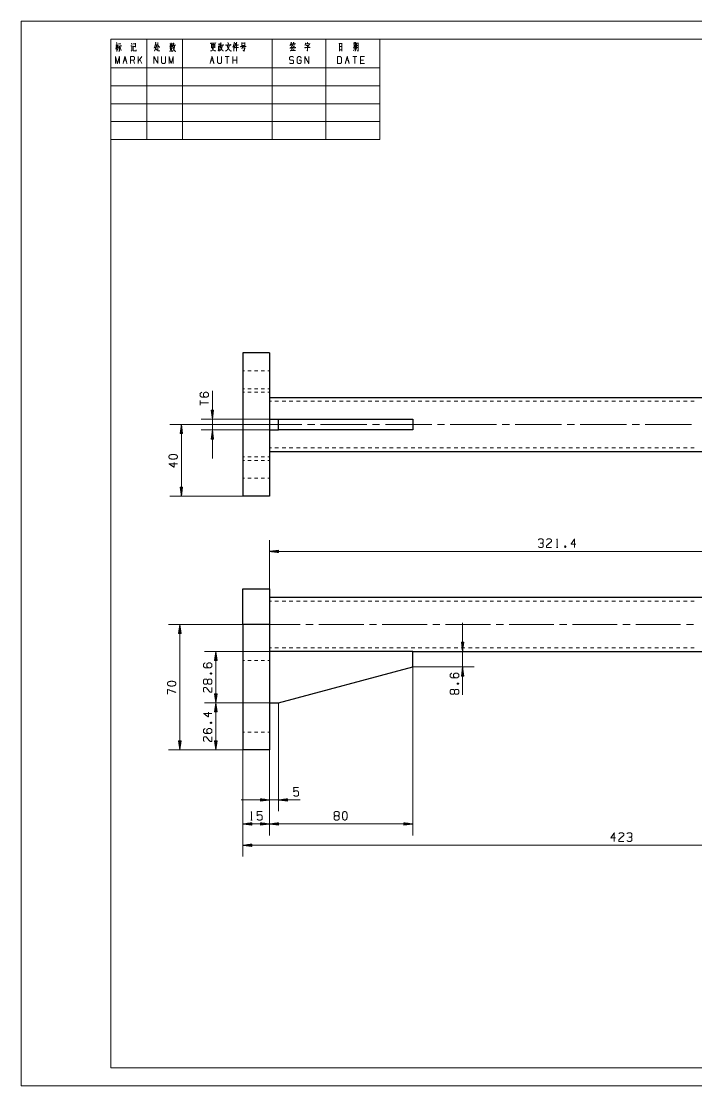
# Model space of a CAD drawing. Header units: millimetres. Extents: x 0 to 420, y 0 to 297.
# Drawn here: x 0 to 188.1, y 0 to 297 of the extents above; entities that cross this region are included whole.
import ezdxf

# ---------------------------------------------------------------- set-up
doc = ezdxf.new("R2010")
doc.units = ezdxf.units.MM
doc.layers.add('101', color=7, linetype='Continuous', true_color=0xffffff)

msp = doc.modelspace()

# ---------------------------------------------------------------- linework, layer by layer
at = {"layer": '101', "color": 133, "linetype": 'Continuous', "lineweight": 18}
for p, q in [((420, 297), (0, 297)), ((0, 297), (0, 0)), ((25, 292), (100, 292)), ((25, 292), (100, 292)), ((25, 292), (25, 264)), ((415, 292), (25, 292)), ((25, 292), (100, 292)), ((25, 292), (25, 5)), ((35, 292), (35, 264)), ((45, 292), (45, 264)), ((70, 292), (70, 264)), ((85, 292), (85, 264)), ((100, 292), (100, 264)), ((25, 284), (100, 284)), ((25, 279), (100, 279)), ((25, 274), (100, 274)), ((25, 269), (100, 269)), ((25, 264), (100, 264)), ((25, 5), (415, 5)), ((0, 0), (420, 0))]:
    msp.add_line(p, q, dxfattribs=at)
at = {"layer": '101', "color": 72, "linetype": 'Continuous', "lineweight": 18}
for p, q in [((93.22, 291.13), (93.33, 290.98)), ((26.57, 290.3), (26.35, 289.18)), ((26.36, 290.36), (26.98, 290.36)), ((26.69, 290.14), (26.91, 289.66)), ((27.11, 289.78), (26.88, 288.91)), ((27.56, 289.76), (27.87, 288.87)), ((30.65, 288.62), (30.93, 289.08)), ((30.74, 290.88), (30.87, 290.49)), ((31.13, 290.07), (31.22, 289.97)), ((37.42, 290.41), (37.77, 290.41)), ((41.4, 289.47), (42.16, 289.47)), ((41.69, 290.2), (41.43, 289.78)), ((41.53, 290.78), (41.66, 290.49)), ((41.88, 290.18), (42.11, 289.91)), ((42.14, 290.82), (41.95, 290.49)), ((53.1, 289.76), (53.98, 289.76)), ((53.11, 290.49), (53.99, 290.49)), ((53.11, 290.14), (53.98, 290.14)), ((54.01, 290.63), (54.01, 289.56)), ((55, 290.16), (55, 288.89)), ((55.02, 290.01), (55.35, 290.01)), ((55.4, 290.82), (55.37, 289.89)), ((59.27, 290.28), (59.27, 288.65)), ((61.56, 290.86), (62.32, 290.86)), ((61.56, 290.28), (62.32, 290.28)), ((61.73, 289.91), (61.56, 289.33)), ((61.6, 289.56), (62.33, 289.56)), ((62.33, 291.05), (62.33, 290.09)), ((75.31, 289.52), (75.48, 289.02)), ((75.35, 289.72), (76.07, 289.72)), ((75.6, 289.62), (75.76, 289.2)), ((76.13, 289.56), (75.92, 288.89)), ((76.04, 290.67), (76.21, 290.34)), ((92.92, 289.33), (92.65, 288.71)), ((92.86, 289.95), (93.25, 289.95)), ((93.18, 289.37), (93.28, 289.04)), ((93.75, 288.94), (94, 288.69)), ((28.66, 286.17), (29.22, 286.17)), ((31.62, 285.18), (31.34, 286.17)), ((33.59, 287.14), (32.63, 285.78)), ((32.63, 285.18), (32.63, 287.14)), ((33.59, 285.18), (33.04, 286.36)), ((52.94, 286.17), (53.49, 286.17)), ((58.02, 287.14), (56.9, 287.14)), ((57.46, 287.14), (57.46, 285.18)), ((59.02, 285.18), (59.02, 287.14)), ((60.14, 286.17), (59.02, 286.17)), ((60.14, 285.18), (60.14, 287.14)), ((90.65, 286.17), (91.2, 286.17)), ((93.6, 287.14), (92.49, 287.14)), ((93.05, 287.14), (93.05, 285.18)), ((95.45, 286.17), (94.61, 286.17)), ((49.86, 191.19), (49.86, 189.85)), ((49.86, 190.52), (52.23, 190.52)), ((149.27, 150.18), (149.7, 150.18)), ((151.67, 150.63), (151.83, 150.21)), ((52.73, 114.93), (53.16, 115.09)), ((121.59, 112.1), (122.02, 112.26)), ((52.73, 101.18), (53.16, 101.34)), ((64.02, 74.13), (64.45, 74.13))]:
    msp.add_line(p, q, dxfattribs=at)
at = {"layer": '101', "color": 151, "linetype": 'Continuous', "lineweight": 25}
for p, q in [((61.76, 204.48), (61.76, 164.48)), ((69.26, 204.48), (61.76, 204.48)), ((69.26, 204.48), (69.26, 164.48)), ((219.26, 191.98), (69.26, 191.98)), ((69.26, 176.98), (219.26, 176.98)), ((69.26, 164.48), (61.76, 164.48)), ((61.76, 128.68), (61.76, 138.68)), ((61.76, 138.68), (69.26, 138.68)), ((69.26, 138.68), (69.26, 128.68)), ((219.26, 136.18), (69.26, 136.18)), ((69.26, 128.68), (61.76, 128.68)), ((61.76, 128.68), (61.76, 93.68)), ((69.26, 128.68), (69.26, 93.68)), ((109.26, 121.18), (219.26, 121.18)), ((69.26, 93.68), (61.76, 93.68))]:
    msp.add_line(p, q, dxfattribs=at)
at = {"layer": '101', "color": 53, "linetype": 'Continuous', "lineweight": 18}
for p, q in [((62.23, 199.48), (61.76, 199.48)), ((64.1, 199.48), (63.16, 199.48)), ((65.98, 199.48), (65.04, 199.48)), ((67.85, 199.48), (66.91, 199.48)), ((69.26, 199.48), (68.79, 199.48)), ((61.76, 194.48), (62.23, 194.48)), ((61.76, 193.48), (62.23, 193.48)), ((63.16, 194.48), (64.1, 194.48)), ((63.16, 193.48), (64.1, 193.48)), ((65.04, 194.48), (65.98, 194.48)), ((65.04, 193.48), (65.98, 193.48)), ((66.91, 194.48), (67.85, 194.48)), ((66.91, 193.48), (67.85, 193.48)), ((68.79, 194.48), (69.26, 194.48)), ((68.79, 193.48), (69.26, 193.48)), ((69.76, 190.98), (69.26, 190.98)), ((71.76, 190.98), (70.76, 190.98)), ((73.76, 190.98), (72.76, 190.98)), ((75.76, 190.98), (74.76, 190.98)), ((77.76, 190.98), (76.76, 190.98)), ((79.76, 190.98), (78.76, 190.98)), ((81.76, 190.98), (80.76, 190.98)), ((83.76, 190.98), (82.76, 190.98)), ((85.76, 190.98), (84.76, 190.98)), ((87.76, 190.98), (86.76, 190.98)), ((89.76, 190.98), (88.76, 190.98)), ((91.76, 190.98), (90.76, 190.98)), ((93.76, 190.98), (92.76, 190.98)), ((95.76, 190.98), (94.76, 190.98)), ((97.76, 190.98), (96.76, 190.98)), ((99.76, 190.98), (98.76, 190.98)), ((101.76, 190.98), (100.76, 190.98)), ((103.76, 190.98), (102.76, 190.98)), ((105.76, 190.98), (104.76, 190.98)), ((107.76, 190.98), (106.76, 190.98)), ((109.76, 190.98), (108.76, 190.98)), ((111.76, 190.98), (110.76, 190.98)), ((113.76, 190.98), (112.76, 190.98)), ((115.76, 190.98), (114.76, 190.98)), ((117.76, 190.98), (116.76, 190.98)), ((119.76, 190.98), (118.76, 190.98)), ((121.76, 190.98), (120.76, 190.98)), ((123.76, 190.98), (122.76, 190.98)), ((125.76, 190.98), (124.76, 190.98)), ((127.76, 190.98), (126.76, 190.98)), ((129.76, 190.98), (128.76, 190.98)), ((131.76, 190.98), (130.76, 190.98)), ((133.76, 190.98), (132.76, 190.98)), ((135.76, 190.98), (134.76, 190.98)), ((137.76, 190.98), (136.76, 190.98)), ((139.76, 190.98), (138.76, 190.98)), ((141.76, 190.98), (140.76, 190.98)), ((143.76, 190.98), (142.76, 190.98)), ((145.76, 190.98), (144.76, 190.98)), ((147.76, 190.98), (146.76, 190.98)), ((149.76, 190.98), (148.76, 190.98)), ((151.76, 190.98), (150.76, 190.98)), ((153.76, 190.98), (152.76, 190.98)), ((155.76, 190.98), (154.76, 190.98)), ((157.76, 190.98), (156.76, 190.98)), ((159.76, 190.98), (158.76, 190.98)), ((161.76, 190.98), (160.76, 190.98)), ((163.76, 190.98), (162.76, 190.98)), ((165.76, 190.98), (164.76, 190.98)), ((167.76, 190.98), (166.76, 190.98)), ((169.76, 190.98), (168.76, 190.98)), ((171.76, 190.98), (170.76, 190.98)), ((173.76, 190.98), (172.76, 190.98)), ((175.76, 190.98), (174.76, 190.98)), ((177.76, 190.98), (176.76, 190.98)), ((179.76, 190.98), (178.76, 190.98)), ((181.76, 190.98), (180.76, 190.98)), ((183.76, 190.98), (182.76, 190.98)), ((185.76, 190.98), (184.76, 190.98)), ((187.76, 190.98), (186.76, 190.98)), ((62.23, 175.48), (61.76, 175.48)), ((64.1, 175.48), (63.16, 175.48)), ((65.98, 175.48), (65.04, 175.48)), ((67.85, 175.48), (66.91, 175.48)), ((69.26, 175.48), (68.79, 175.48)), ((69.26, 177.98), (69.76, 177.98)), ((70.76, 177.98), (71.76, 177.98)), ((72.76, 177.98), (73.76, 177.98)), ((74.76, 177.98), (75.76, 177.98)), ((76.76, 177.98), (77.76, 177.98)), ((78.76, 177.98), (79.76, 177.98)), ((80.76, 177.98), (81.76, 177.98)), ((82.76, 177.98), (83.76, 177.98)), ((84.76, 177.98), (85.76, 177.98)), ((86.76, 177.98), (87.76, 177.98)), ((88.76, 177.98), (89.76, 177.98)), ((90.76, 177.98), (91.76, 177.98)), ((92.76, 177.98), (93.76, 177.98)), ((94.76, 177.98), (95.76, 177.98)), ((96.76, 177.98), (97.76, 177.98)), ((98.76, 177.98), (99.76, 177.98)), ((100.76, 177.98), (101.76, 177.98)), ((102.76, 177.98), (103.76, 177.98)), ((104.76, 177.98), (105.76, 177.98)), ((106.76, 177.98), (107.76, 177.98)), ((108.76, 177.98), (109.76, 177.98)), ((110.76, 177.98), (111.76, 177.98)), ((112.76, 177.98), (113.76, 177.98)), ((114.76, 177.98), (115.76, 177.98)), ((116.76, 177.98), (117.76, 177.98)), ((118.76, 177.98), (119.76, 177.98)), ((120.76, 177.98), (121.76, 177.98)), ((122.76, 177.98), (123.76, 177.98)), ((124.76, 177.98), (125.76, 177.98)), ((126.76, 177.98), (127.76, 177.98)), ((128.76, 177.98), (129.76, 177.98)), ((130.76, 177.98), (131.76, 177.98)), ((132.76, 177.98), (133.76, 177.98)), ((134.76, 177.98), (135.76, 177.98)), ((136.76, 177.98), (137.76, 177.98)), ((138.76, 177.98), (139.76, 177.98)), ((140.76, 177.98), (141.76, 177.98)), ((142.76, 177.98), (143.76, 177.98)), ((144.76, 177.98), (145.76, 177.98)), ((146.76, 177.98), (147.76, 177.98)), ((148.76, 177.98), (149.76, 177.98)), ((150.76, 177.98), (151.76, 177.98)), ((152.76, 177.98), (153.76, 177.98)), ((154.76, 177.98), (155.76, 177.98)), ((156.76, 177.98), (157.76, 177.98)), ((158.76, 177.98), (159.76, 177.98)), ((160.76, 177.98), (161.76, 177.98)), ((162.76, 177.98), (163.76, 177.98)), ((164.76, 177.98), (165.76, 177.98)), ((166.76, 177.98), (167.76, 177.98)), ((168.76, 177.98), (169.76, 177.98)), ((170.76, 177.98), (171.76, 177.98)), ((172.76, 177.98), (173.76, 177.98)), ((174.76, 177.98), (175.76, 177.98)), ((176.76, 177.98), (177.76, 177.98)), ((178.76, 177.98), (179.76, 177.98)), ((180.76, 177.98), (181.76, 177.98)), ((182.76, 177.98), (183.76, 177.98)), ((184.76, 177.98), (185.76, 177.98)), ((186.76, 177.98), (187.76, 177.98)), ((62.23, 174.48), (61.76, 174.48)), ((64.1, 174.48), (63.16, 174.48)), ((65.98, 174.48), (65.04, 174.48)), ((67.85, 174.48), (66.91, 174.48)), ((69.26, 174.48), (68.79, 174.48)), ((61.76, 169.48), (62.23, 169.48)), ((63.16, 169.48), (64.1, 169.48)), ((65.04, 169.48), (65.98, 169.48)), ((66.91, 169.48), (67.85, 169.48)), ((68.79, 169.48), (69.26, 169.48)), ((69.76, 135.18), (69.26, 135.18)), ((71.76, 135.18), (70.76, 135.18)), ((73.76, 135.18), (72.76, 135.18)), ((75.76, 135.18), (74.76, 135.18)), ((77.76, 135.18), (76.76, 135.18)), ((79.76, 135.18), (78.76, 135.18)), ((81.76, 135.18), (80.76, 135.18)), ((83.76, 135.18), (82.76, 135.18)), ((85.76, 135.18), (84.76, 135.18)), ((87.76, 135.18), (86.76, 135.18)), ((89.76, 135.18), (88.76, 135.18)), ((91.76, 135.18), (90.76, 135.18)), ((93.76, 135.18), (92.76, 135.18)), ((95.76, 135.18), (94.76, 135.18)), ((97.76, 135.18), (96.76, 135.18)), ((99.76, 135.18), (98.76, 135.18)), ((101.76, 135.18), (100.76, 135.18)), ((103.76, 135.18), (102.76, 135.18)), ((105.76, 135.18), (104.76, 135.18)), ((107.76, 135.18), (106.76, 135.18)), ((109.76, 135.18), (108.76, 135.18)), ((111.76, 135.18), (110.76, 135.18)), ((113.76, 135.18), (112.76, 135.18)), ((115.76, 135.18), (114.76, 135.18)), ((117.76, 135.18), (116.76, 135.18)), ((119.76, 135.18), (118.76, 135.18)), ((121.76, 135.18), (120.76, 135.18)), ((123.76, 135.18), (122.76, 135.18)), ((125.76, 135.18), (124.76, 135.18)), ((127.76, 135.18), (126.76, 135.18)), ((129.76, 135.18), (128.76, 135.18)), ((131.76, 135.18), (130.76, 135.18)), ((133.76, 135.18), (132.76, 135.18)), ((135.76, 135.18), (134.76, 135.18)), ((137.76, 135.18), (136.76, 135.18)), ((139.76, 135.18), (138.76, 135.18)), ((141.76, 135.18), (140.76, 135.18)), ((143.76, 135.18), (142.76, 135.18)), ((145.76, 135.18), (144.76, 135.18)), ((147.76, 135.18), (146.76, 135.18)), ((149.76, 135.18), (148.76, 135.18)), ((151.76, 135.18), (150.76, 135.18)), ((153.76, 135.18), (152.76, 135.18)), ((155.76, 135.18), (154.76, 135.18)), ((157.76, 135.18), (156.76, 135.18)), ((159.76, 135.18), (158.76, 135.18)), ((161.76, 135.18), (160.76, 135.18)), ((163.76, 135.18), (162.76, 135.18)), ((165.76, 135.18), (164.76, 135.18)), ((167.76, 135.18), (166.76, 135.18)), ((169.76, 135.18), (168.76, 135.18)), ((171.76, 135.18), (170.76, 135.18)), ((173.76, 135.18), (172.76, 135.18)), ((175.76, 135.18), (174.76, 135.18)), ((177.76, 135.18), (176.76, 135.18)), ((179.76, 135.18), (178.76, 135.18)), ((181.76, 135.18), (180.76, 135.18)), ((183.76, 135.18), (182.76, 135.18)), ((185.76, 135.18), (184.76, 135.18)), ((187.76, 135.18), (186.76, 135.18)), ((69.26, 122.18), (69.76, 122.18)), ((70.76, 122.18), (71.76, 122.18)), ((72.76, 122.18), (73.76, 122.18)), ((74.76, 122.18), (75.76, 122.18)), ((76.76, 122.18), (77.76, 122.18)), ((78.76, 122.18), (79.76, 122.18)), ((80.76, 122.18), (81.76, 122.18)), ((82.76, 122.18), (83.76, 122.18)), ((84.76, 122.18), (85.76, 122.18)), ((86.76, 122.18), (87.76, 122.18)), ((88.76, 122.18), (89.76, 122.18)), ((90.76, 122.18), (91.76, 122.18)), ((92.76, 122.18), (93.76, 122.18)), ((94.76, 122.18), (95.76, 122.18)), ((96.76, 122.18), (97.76, 122.18)), ((98.76, 122.18), (99.76, 122.18)), ((100.76, 122.18), (101.76, 122.18)), ((102.76, 122.18), (103.76, 122.18)), ((104.76, 122.18), (105.76, 122.18)), ((106.76, 122.18), (107.76, 122.18)), ((108.76, 122.18), (109.76, 122.18)), ((110.76, 122.18), (111.76, 122.18)), ((112.76, 122.18), (113.76, 122.18)), ((114.76, 122.18), (115.76, 122.18)), ((116.76, 122.18), (117.76, 122.18)), ((118.76, 122.18), (119.76, 122.18)), ((120.76, 122.18), (121.76, 122.18)), ((122.76, 122.18), (123.76, 122.18)), ((124.76, 122.18), (125.76, 122.18)), ((126.76, 122.18), (127.76, 122.18)), ((128.76, 122.18), (129.76, 122.18)), ((130.76, 122.18), (131.76, 122.18)), ((132.76, 122.18), (133.76, 122.18)), ((134.76, 122.18), (135.76, 122.18)), ((136.76, 122.18), (137.76, 122.18)), ((138.76, 122.18), (139.76, 122.18)), ((140.76, 122.18), (141.76, 122.18)), ((142.76, 122.18), (143.76, 122.18)), ((144.76, 122.18), (145.76, 122.18)), ((146.76, 122.18), (147.76, 122.18)), ((148.76, 122.18), (149.76, 122.18)), ((150.76, 122.18), (151.76, 122.18)), ((152.76, 122.18), (153.76, 122.18)), ((154.76, 122.18), (155.76, 122.18)), ((156.76, 122.18), (157.76, 122.18)), ((158.76, 122.18), (159.76, 122.18)), ((160.76, 122.18), (161.76, 122.18)), ((162.76, 122.18), (163.76, 122.18)), ((164.76, 122.18), (165.76, 122.18)), ((166.76, 122.18), (167.76, 122.18)), ((168.76, 122.18), (169.76, 122.18)), ((170.76, 122.18), (171.76, 122.18)), ((172.76, 122.18), (173.76, 122.18)), ((174.76, 122.18), (175.76, 122.18)), ((176.76, 122.18), (177.76, 122.18)), ((178.76, 122.18), (179.76, 122.18)), ((180.76, 122.18), (181.76, 122.18)), ((182.76, 122.18), (183.76, 122.18)), ((184.76, 122.18), (185.76, 122.18)), ((186.76, 122.18), (187.76, 122.18)), ((62.23, 118.68), (61.76, 118.68)), ((64.1, 118.68), (63.16, 118.68)), ((65.98, 118.68), (65.04, 118.68)), ((67.85, 118.68), (66.91, 118.68)), ((69.26, 118.68), (68.79, 118.68)), ((61.76, 98.68), (62.23, 98.68)), ((63.16, 98.68), (64.1, 98.68)), ((65.04, 98.68), (65.98, 98.68)), ((66.91, 98.68), (67.85, 98.68)), ((68.79, 98.68), (69.26, 98.68))]:
    msp.add_line(p, q, dxfattribs=at)
at = {"layer": '101', "color": 22, "linetype": 'Continuous', "lineweight": 18}
for p, q in [((53.33, 193.91), (53.33, 175.04)), ((53.66, 188.52), (52.99, 188.52)), ((52.99, 188.52), (53.33, 185.98)), ((53, 188.52), (53, 188.49)), ((53, 188.52), (53, 188.49)), ((53.05, 188.52), (53.05, 188.1)), ((53.1, 188.52), (53.1, 187.72)), ((53.15, 188.52), (53.15, 187.33)), ((53.2, 188.52), (53.2, 186.95)), ((53.25, 188.52), (53.25, 186.56)), ((53.3, 188.52), (53.3, 186.17)), ((53.33, 185.98), (53.66, 188.52)), ((53.35, 188.52), (53.35, 186.17)), ((53.4, 188.52), (53.4, 186.56)), ((53.45, 188.52), (53.45, 186.95)), ((53.5, 188.52), (53.5, 187.33)), ((53.56, 188.52), (53.56, 187.72)), ((53.61, 188.52), (53.61, 188.1)), ((53.66, 188.52), (53.66, 188.49)), ((53.66, 188.52), (53.66, 188.49)), ((65.33, 184.48), (41.47, 184.48)), ((44.65, 184.48), (44.31, 181.94)), ((44.62, 181.94), (44.62, 184.29)), ((44.65, 164.48), (44.65, 184.48)), ((44.98, 181.94), (44.65, 184.48)), ((44.67, 181.94), (44.67, 184.29)), ((69.26, 185.98), (50.15, 185.98)), ((44.31, 181.94), (44.98, 181.94)), ((44.32, 181.94), (44.32, 181.97)), ((44.32, 181.94), (44.32, 181.97)), ((44.37, 181.94), (44.37, 182.36)), ((44.42, 181.94), (44.42, 182.75)), ((44.47, 181.94), (44.47, 183.13)), ((44.52, 181.94), (44.52, 183.52)), ((44.57, 181.94), (44.57, 183.9)), ((44.72, 181.94), (44.72, 183.9)), ((44.78, 181.94), (44.78, 183.52)), ((44.83, 181.94), (44.83, 183.13)), ((44.88, 181.94), (44.88, 182.75)), ((44.93, 181.94), (44.93, 182.36)), ((44.98, 181.94), (44.98, 181.97)), ((44.98, 181.94), (44.98, 181.97)), ((69.26, 182.98), (50.15, 182.98)), ((53.33, 182.98), (52.99, 180.44)), ((53.1, 180.44), (53.1, 181.25)), ((53.15, 180.44), (53.15, 181.63)), ((53.2, 180.44), (53.2, 182.02)), ((53.25, 180.44), (53.25, 182.4)), ((53.3, 180.44), (53.3, 182.79)), ((53.66, 180.44), (53.33, 182.98)), ((53.35, 180.44), (53.35, 182.79)), ((53.4, 180.44), (53.4, 182.4)), ((53.45, 180.44), (53.45, 182.02)), ((53.5, 180.44), (53.5, 181.63)), ((53.56, 180.44), (53.56, 181.25)), ((52.99, 180.44), (53.66, 180.44)), ((53, 180.44), (53, 180.47)), ((53, 180.44), (53, 180.47)), ((53.05, 180.44), (53.05, 180.86)), ((53.61, 180.44), (53.61, 180.86)), ((53.66, 180.44), (53.66, 180.47)), ((53.66, 180.44), (53.66, 180.47)), ((44.31, 167.02), (44.65, 164.48)), ((44.98, 167.02), (44.31, 167.02)), ((44.32, 167.02), (44.32, 166.99)), ((44.32, 167.02), (44.32, 166.99)), ((44.37, 167.02), (44.37, 166.6)), ((44.42, 167.02), (44.42, 166.22)), ((44.47, 167.02), (44.47, 165.83)), ((44.52, 167.02), (44.52, 165.45)), ((44.57, 167.02), (44.57, 165.06)), ((44.62, 167.02), (44.62, 164.67)), ((44.65, 164.48), (44.98, 167.02)), ((44.67, 167.02), (44.67, 164.67)), ((44.72, 167.02), (44.72, 165.06)), ((44.78, 167.02), (44.78, 165.45)), ((44.83, 167.02), (44.83, 165.83)), ((44.88, 167.02), (44.88, 166.22)), ((44.93, 167.02), (44.93, 166.6)), ((44.98, 167.02), (44.98, 166.99)), ((44.98, 167.02), (44.98, 166.99)), ((61.76, 164.48), (41.47, 164.48)), ((69.26, 128.68), (69.26, 152.26)), ((71.8, 149.42), (69.26, 149.09)), ((69.26, 149.09), (71.8, 148.75)), ((229.97, 149.09), (69.26, 149.09)), ((71.8, 149.11), (69.45, 149.11)), ((71.8, 149.06), (69.45, 149.06)), ((71.8, 149.16), (69.84, 149.16)), ((71.8, 149.01), (69.84, 149.01)), ((71.8, 149.22), (70.22, 149.22)), ((71.8, 148.96), (70.22, 148.96)), ((71.8, 149.27), (70.61, 149.27)), ((71.8, 148.91), (70.61, 148.91)), ((71.8, 149.32), (70.99, 149.32)), ((71.8, 148.86), (70.99, 148.86)), ((71.8, 149.37), (71.38, 149.37)), ((71.8, 148.81), (71.38, 148.81)), ((71.8, 149.42), (71.76, 149.42)), ((71.8, 149.42), (71.76, 149.42)), ((71.8, 148.76), (71.76, 148.76)), ((71.8, 148.76), (71.76, 148.76)), ((71.8, 148.75), (71.8, 149.42)), ((65.33, 128.68), (41.06, 128.68)), ((44.23, 128.68), (43.9, 126.14)), ((44.11, 126.14), (44.11, 127.71)), ((44.16, 126.14), (44.16, 128.1)), ((44.21, 126.14), (44.21, 128.48)), ((44.57, 126.14), (44.23, 128.68)), ((44.23, 93.68), (44.23, 128.68)), ((44.26, 126.14), (44.26, 128.48)), ((44.31, 126.14), (44.31, 128.1)), ((44.36, 126.14), (44.36, 127.71)), ((123.13, 129.11), (123.13, 109.07)), ((43.9, 126.14), (43.9, 126.17)), ((43.9, 126.14), (43.9, 126.17)), ((43.9, 126.14), (44.57, 126.14)), ((43.95, 126.14), (43.95, 126.55)), ((44, 126.14), (44, 126.94)), ((44.06, 126.14), (44.06, 127.32)), ((44.41, 126.14), (44.41, 127.32)), ((44.46, 126.14), (44.46, 126.94)), ((44.51, 126.14), (44.51, 126.55)), ((44.56, 126.14), (44.56, 126.17)), ((44.56, 126.14), (44.56, 126.17)), ((122.8, 123.72), (123.13, 121.18)), ((123.47, 123.72), (122.8, 123.72)), ((122.8, 123.72), (122.8, 123.68)), ((122.8, 123.72), (122.8, 123.68)), ((122.86, 123.72), (122.86, 123.3)), ((122.91, 123.72), (122.91, 122.91)), ((122.96, 123.72), (122.96, 122.53)), ((123.01, 123.72), (123.01, 122.14)), ((123.06, 123.72), (123.06, 121.75)), ((123.11, 123.72), (123.11, 121.37)), ((123.13, 121.18), (123.47, 123.72)), ((123.16, 123.72), (123.16, 121.37)), ((123.21, 123.72), (123.21, 121.75)), ((123.26, 123.72), (123.26, 122.14)), ((123.31, 123.72), (123.31, 122.53)), ((123.36, 123.72), (123.36, 122.91)), ((123.41, 123.72), (123.41, 123.3)), ((123.47, 123.72), (123.47, 123.68)), ((123.47, 123.72), (123.47, 123.68)), ((69.26, 121.18), (51.1, 121.18)), ((54.28, 121.18), (53.94, 118.64)), ((54, 118.64), (54, 119.05)), ((54.05, 118.64), (54.05, 119.44)), ((54.1, 118.64), (54.1, 119.82)), ((54.15, 118.64), (54.15, 120.21)), ((54.2, 118.64), (54.2, 120.6)), ((54.25, 118.64), (54.25, 120.98)), ((54.61, 118.64), (54.28, 121.18)), ((54.28, 106.85), (54.28, 121.18)), ((54.3, 118.64), (54.3, 120.98)), ((54.35, 118.64), (54.35, 120.6)), ((54.4, 118.64), (54.4, 120.21)), ((54.46, 118.64), (54.46, 119.82)), ((54.51, 118.64), (54.51, 119.44)), ((54.56, 118.64), (54.56, 119.05)), ((109.26, 121.18), (126.31, 121.18)), ((53.94, 118.64), (54.61, 118.64)), ((53.95, 118.64), (53.95, 118.67)), ((53.95, 118.64), (53.95, 118.67)), ((54.61, 118.64), (54.61, 118.67)), ((54.61, 118.64), (54.61, 118.67)), ((109.26, 116.85), (126.31, 116.85)), ((109.26, 116.85), (109.26, 69.86)), ((123.13, 116.85), (122.8, 114.31)), ((123.01, 114.31), (123.01, 115.89)), ((123.06, 114.31), (123.06, 116.27)), ((123.11, 114.31), (123.11, 116.66)), ((123.47, 114.31), (123.13, 116.85)), ((123.16, 114.31), (123.16, 116.66)), ((123.21, 114.31), (123.21, 116.27)), ((123.26, 114.31), (123.26, 115.89)), ((122.8, 114.31), (122.8, 114.35)), ((122.8, 114.31), (122.8, 114.35)), ((122.8, 114.31), (123.47, 114.31)), ((122.86, 114.31), (122.86, 114.73)), ((122.91, 114.31), (122.91, 115.12)), ((122.96, 114.31), (122.96, 115.5)), ((123.31, 114.31), (123.31, 115.5)), ((123.36, 114.31), (123.36, 115.12)), ((123.41, 114.31), (123.41, 114.73)), ((123.47, 114.31), (123.47, 114.35)), ((123.47, 114.31), (123.47, 114.35)), ((54.61, 109.39), (53.94, 109.39)), ((53.94, 109.39), (54.28, 106.85)), ((53.95, 109.39), (53.95, 109.36)), ((53.95, 109.39), (53.95, 109.36)), ((54, 109.39), (54, 108.98)), ((54.05, 109.39), (54.05, 108.59)), ((54.1, 109.39), (54.1, 108.2)), ((54.15, 109.39), (54.15, 107.82)), ((54.2, 109.39), (54.2, 107.43)), ((54.25, 109.39), (54.25, 107.05)), ((54.28, 106.85), (54.61, 109.39)), ((54.3, 109.39), (54.3, 107.05)), ((54.35, 109.39), (54.35, 107.43)), ((54.4, 109.39), (54.4, 107.82)), ((54.46, 109.39), (54.46, 108.2)), ((54.51, 109.39), (54.51, 108.59)), ((54.56, 109.39), (54.56, 108.98)), ((54.61, 109.39), (54.61, 109.36)), ((54.61, 109.39), (54.61, 109.36)), ((69.26, 106.85), (51.1, 106.85)), ((69.26, 106.85), (51.1, 106.85)), ((54.28, 106.85), (53.94, 104.31)), ((53.94, 104.31), (54.61, 104.31)), ((53.95, 104.31), (53.95, 104.35)), ((53.95, 104.31), (53.95, 104.35)), ((54, 104.31), (54, 104.73)), ((54.05, 104.31), (54.05, 105.12)), ((54.1, 104.31), (54.1, 105.5)), ((54.15, 104.31), (54.15, 105.89)), ((54.2, 104.31), (54.2, 106.27)), ((54.25, 104.31), (54.25, 106.66)), ((54.61, 104.31), (54.28, 106.85)), ((54.28, 106.85), (54.28, 93.68)), ((54.3, 104.31), (54.3, 106.66)), ((54.35, 104.31), (54.35, 106.27)), ((54.4, 104.31), (54.4, 105.89)), ((54.46, 104.31), (54.46, 105.5)), ((54.51, 104.31), (54.51, 105.12)), ((54.56, 104.31), (54.56, 104.73)), ((54.61, 104.31), (54.61, 104.35)), ((54.61, 104.31), (54.61, 104.35)), ((71.76, 106.85), (71.76, 76.56)), ((43.9, 96.22), (44.23, 93.68)), ((43.9, 96.22), (43.9, 96.18)), ((44.57, 96.22), (43.9, 96.22)), ((43.9, 96.22), (43.9, 96.18)), ((43.95, 96.22), (43.95, 95.8)), ((44, 96.22), (44, 95.41)), ((44.06, 96.22), (44.06, 95.03)), ((44.11, 96.22), (44.11, 94.64)), ((44.16, 96.22), (44.16, 94.25)), ((44.21, 96.22), (44.21, 93.87)), ((44.23, 93.68), (44.57, 96.22)), ((44.26, 96.22), (44.26, 93.87)), ((44.31, 96.22), (44.31, 94.25)), ((44.36, 96.22), (44.36, 94.64)), ((44.41, 96.22), (44.41, 95.03)), ((44.46, 96.22), (44.46, 95.41)), ((44.51, 96.22), (44.51, 95.8)), ((44.56, 96.22), (44.56, 96.18)), ((44.56, 96.22), (44.56, 96.18)), ((53.94, 96.22), (54.28, 93.68)), ((54.61, 96.22), (53.94, 96.22)), ((53.95, 96.22), (53.95, 96.18)), ((53.95, 96.22), (53.95, 96.18)), ((54, 96.22), (54, 95.8)), ((54.05, 96.22), (54.05, 95.41)), ((54.1, 96.22), (54.1, 95.03)), ((54.15, 96.22), (54.15, 94.64)), ((54.2, 96.22), (54.2, 94.25)), ((54.25, 96.22), (54.25, 93.87)), ((54.28, 93.68), (54.61, 96.22)), ((54.3, 96.22), (54.3, 93.87)), ((54.35, 96.22), (54.35, 94.25)), ((54.4, 96.22), (54.4, 94.64)), ((54.46, 96.22), (54.46, 95.03)), ((54.51, 96.22), (54.51, 95.41)), ((54.56, 96.22), (54.56, 95.8)), ((54.61, 96.22), (54.61, 96.18)), ((54.61, 96.22), (54.61, 96.18)), ((61.76, 93.68), (41.06, 93.68)), ((61.76, 93.68), (51.1, 93.68)), ((61.76, 93.68), (61.76, 63.91)), ((61.76, 93.68), (61.76, 69.86)), ((69.26, 93.68), (69.26, 76.56)), ((69.26, 93.68), (69.26, 69.86)), ((69.26, 93.68), (69.26, 69.86)), ((77.79, 79.73), (61.32, 79.73)), ((66.72, 80.07), (66.72, 79.4)), ((69.26, 79.73), (66.72, 80.07)), ((66.72, 80.06), (66.75, 80.06)), ((66.72, 80.06), (66.75, 80.06)), ((66.72, 80.01), (67.13, 80.01)), ((66.72, 79.96), (67.52, 79.96)), ((66.72, 79.91), (67.91, 79.91)), ((66.72, 79.86), (68.29, 79.86)), ((66.72, 79.81), (68.68, 79.81)), ((66.72, 79.76), (69.06, 79.76)), ((66.72, 79.4), (69.26, 79.73)), ((66.72, 79.71), (69.06, 79.71)), ((66.72, 79.66), (68.68, 79.66)), ((66.72, 79.61), (68.29, 79.61)), ((66.72, 79.55), (67.91, 79.55)), ((66.72, 79.5), (67.52, 79.5)), ((66.72, 79.45), (67.13, 79.45)), ((66.72, 79.4), (66.75, 79.4)), ((66.72, 79.4), (66.75, 79.4)), ((74.3, 80.07), (71.76, 79.73)), ((71.76, 79.73), (74.3, 79.4)), ((74.3, 79.76), (71.95, 79.76)), ((74.3, 79.71), (71.95, 79.71)), ((74.3, 79.81), (72.34, 79.81)), ((74.3, 79.66), (72.34, 79.66)), ((74.3, 79.86), (72.72, 79.86)), ((74.3, 79.61), (72.72, 79.61)), ((74.3, 79.91), (73.11, 79.91)), ((74.3, 79.55), (73.11, 79.55)), ((74.3, 79.96), (73.49, 79.96)), ((74.3, 79.5), (73.49, 79.5)), ((74.3, 80.01), (73.88, 80.01)), ((74.3, 79.45), (73.88, 79.45)), ((74.3, 80.06), (74.26, 80.06)), ((74.3, 80.06), (74.26, 80.06)), ((74.3, 79.4), (74.26, 79.4)), ((74.3, 79.4), (74.26, 79.4)), ((74.3, 79.4), (74.3, 80.07)), ((64.3, 73.37), (61.76, 73.04)), ((69.26, 73.04), (61.76, 73.04)), ((61.76, 73.04), (64.3, 72.7)), ((64.3, 73.06), (61.95, 73.06)), ((64.3, 73.01), (61.95, 73.01)), ((64.3, 73.11), (62.34, 73.11)), ((64.3, 72.96), (62.34, 72.96)), ((64.3, 73.16), (62.72, 73.16)), ((64.3, 72.91), (62.72, 72.91)), ((64.3, 73.21), (63.11, 73.21)), ((64.3, 72.86), (63.11, 72.86)), ((64.3, 73.26), (63.49, 73.26)), ((64.3, 72.81), (63.49, 72.81)), ((64.3, 73.32), (63.88, 73.32)), ((64.3, 72.76), (63.88, 72.76)), ((64.3, 73.37), (64.26, 73.37)), ((64.3, 73.37), (64.26, 73.37)), ((64.3, 72.71), (64.26, 72.71)), ((64.3, 72.71), (64.26, 72.71)), ((64.3, 72.7), (64.3, 73.37)), ((66.72, 73.37), (66.72, 72.7)), ((66.72, 73.37), (66.75, 73.37)), ((69.26, 73.04), (66.72, 73.37)), ((66.72, 73.37), (66.75, 73.37)), ((66.72, 73.32), (67.13, 73.32)), ((66.72, 73.26), (67.52, 73.26)), ((66.72, 73.21), (67.91, 73.21)), ((66.72, 73.16), (68.29, 73.16)), ((66.72, 73.11), (68.68, 73.11)), ((66.72, 73.06), (69.06, 73.06)), ((66.72, 72.7), (69.26, 73.04)), ((66.72, 73.01), (69.06, 73.01)), ((66.72, 72.96), (68.68, 72.96)), ((66.72, 72.91), (68.29, 72.91)), ((66.72, 72.86), (67.91, 72.86)), ((66.72, 72.81), (67.52, 72.81)), ((66.72, 72.76), (67.13, 72.76)), ((66.72, 72.71), (66.75, 72.71)), ((66.72, 72.71), (66.75, 72.71)), ((71.8, 73.37), (69.26, 73.04)), ((69.26, 73.04), (109.26, 73.04)), ((69.26, 73.04), (71.8, 72.7)), ((71.8, 73.06), (69.45, 73.06)), ((71.8, 73.01), (69.45, 73.01)), ((71.8, 73.11), (69.84, 73.11)), ((71.8, 72.96), (69.84, 72.96)), ((71.8, 73.16), (70.22, 73.16)), ((71.8, 72.91), (70.22, 72.91)), ((71.8, 73.21), (70.61, 73.21)), ((71.8, 72.86), (70.61, 72.86)), ((71.8, 73.26), (70.99, 73.26)), ((71.8, 72.81), (70.99, 72.81)), ((71.8, 73.32), (71.38, 73.32)), ((71.8, 72.76), (71.38, 72.76)), ((71.8, 73.37), (71.76, 73.37)), ((71.8, 73.37), (71.76, 73.37)), ((71.8, 72.71), (71.76, 72.71)), ((71.8, 72.71), (71.76, 72.71)), ((71.8, 72.7), (71.8, 73.37)), ((106.72, 73.37), (106.72, 72.7)), ((106.72, 73.37), (106.75, 73.37)), ((106.72, 73.37), (106.75, 73.37)), ((109.26, 73.04), (106.72, 73.37)), ((106.72, 73.32), (107.13, 73.32)), ((106.72, 73.26), (107.52, 73.26)), ((106.72, 73.21), (107.91, 73.21)), ((106.72, 73.16), (108.29, 73.16)), ((106.72, 73.11), (108.68, 73.11)), ((106.72, 73.06), (109.06, 73.06)), ((106.72, 72.7), (109.26, 73.04)), ((106.72, 73.01), (109.06, 73.01)), ((106.72, 72.96), (108.68, 72.96)), ((106.72, 72.91), (108.29, 72.91)), ((106.72, 72.86), (107.91, 72.86)), ((106.72, 72.81), (107.52, 72.81)), ((106.72, 72.76), (107.13, 72.76)), ((106.72, 72.71), (106.75, 72.71)), ((106.72, 72.71), (106.75, 72.71)), ((64.3, 67.42), (61.76, 67.08)), ((273.28, 67.08), (61.76, 67.08)), ((61.76, 67.08), (64.3, 66.75)), ((64.3, 67.11), (61.95, 67.11)), ((64.3, 67.06), (61.95, 67.06)), ((64.3, 67.16), (62.34, 67.16)), ((64.3, 67.01), (62.34, 67.01)), ((64.3, 67.21), (62.72, 67.21)), ((64.3, 66.96), (62.72, 66.96)), ((64.3, 67.26), (63.11, 67.26)), ((64.3, 66.91), (63.11, 66.91)), ((64.3, 67.31), (63.49, 67.31)), ((64.3, 66.86), (63.49, 66.86)), ((64.3, 67.36), (63.88, 67.36)), ((64.3, 66.8), (63.88, 66.8)), ((64.3, 67.41), (64.26, 67.41)), ((64.3, 67.41), (64.26, 67.41)), ((64.3, 66.75), (64.26, 66.75)), ((64.3, 66.75), (64.26, 66.75)), ((64.3, 66.75), (64.3, 67.42))]:
    msp.add_line(p, q, dxfattribs=at)
at = {"layer": '101', "color": 72, "linetype": 'Continuous', "lineweight": 25}
for p, q in [((69.26, 185.98), (71.76, 185.98)), ((71.76, 185.98), (109.26, 185.98)), ((71.76, 182.98), (71.76, 185.98)), ((109.26, 185.98), (109.26, 182.98)), ((69.26, 182.98), (71.76, 182.98)), ((109.26, 182.98), (71.76, 182.98)), ((109.26, 121.18), (69.26, 121.18)), ((109.26, 116.85), (109.26, 121.18)), ((71.76, 106.85), (109.26, 116.85)), ((69.26, 106.85), (71.76, 106.85))]:
    msp.add_line(p, q, dxfattribs=at)
at = {"layer": '101', "color": 151, "linetype": 'Continuous', "lineweight": 18}
for p, q in [((79.85, 184.48), (81.86, 184.48)), ((83.45, 184.48), (96.38, 184.48)), ((97.97, 184.48), (99.97, 184.48)), ((101.56, 184.48), (114.49, 184.48)), ((116.08, 184.48), (118.09, 184.48)), ((119.68, 184.48), (132.61, 184.48)), ((134.2, 184.48), (136.2, 184.48)), ((137.79, 184.48), (150.72, 184.48)), ((152.31, 184.48), (154.32, 184.48)), ((155.9, 184.48), (168.84, 184.48)), ((170.42, 184.48), (172.43, 184.48)), ((174.02, 184.48), (186.95, 184.48)), ((79.42, 128.68), (81.43, 128.68)), ((83.02, 128.68), (95.52, 128.68)), ((97.11, 128.68), (99.12, 128.68)), ((100.7, 128.68), (113.21, 128.68)), ((114.79, 128.68), (116.8, 128.68)), ((118.39, 128.68), (130.89, 128.68)), ((132.48, 128.68), (134.49, 128.68)), ((136.07, 128.68), (148.58, 128.68)), ((150.17, 128.68), (152.17, 128.68)), ((153.76, 128.68), (166.26, 128.68)), ((167.85, 128.68), (169.86, 128.68)), ((171.45, 128.68), (183.95, 128.68)), ((185.54, 128.68), (187.54, 128.68))]:
    msp.add_line(p, q, dxfattribs=at)
at = {"layer": '101', "color": 72, "linetype": 'Continuous', "lineweight": 18}
for points, knots in [([(26.57, 291.07), (26.67, 290.94), (26.67, 288.6)], [0, 0, 0.064393, 1, 1]), ([(37.46, 291.13), (37.53, 290.94), (37.46, 290.67), (37.43, 290.53), (37.37, 290.34), (37.31, 290.14), (37.26, 289.95), (37.21, 289.78), (37.14, 289.66), (37.05, 289.52)], [0, 0, 0.116545, 0.278927, 0.365002, 0.478708, 0.603961, 0.717668, 0.817418, 0.901357, 1, 1]), ([(38.05, 291.11), (38.1, 290.96), (38.1, 288.87)], [0, 0, 0.06955, 1, 1]), ([(57.64, 291.07), (57.81, 290.65), (57.83, 290.76), (57.75, 290.55)], [0, 0, 0.581176, 0.716263, 1, 1]), ([(59.43, 291.13), (59.46, 290.98), (59.26, 290.34), (59.19, 290.09), (59.1, 289.95), (59, 289.76)], [0, 0, 0.101083, 0.561706, 0.738774, 0.854629, 1, 1]), ([(60.01, 291.13), (60.12, 290.98), (60.06, 291.05), (60.06, 288.65)], [0, 0, 0.069697, 0.101625, 1, 1]), ([(61.5, 291.07), (61.57, 290.98), (61.57, 290.14)], [0, 0, 0.115189, 1, 1]), ([(75.94, 291.15), (76.05, 291.03), (76.01, 291.05), (75.72, 290.38), (75.58, 290.14), (75.44, 289.95), (75.28, 289.72), (74.96, 289.52)], [0, 0, 0.080396, 0.103261, 0.444362, 0.576789, 0.688375, 0.819716, 1, 1]), ([(75.29, 291.17), (75.39, 291.03), (75.37, 291.07), (74.97, 290.16), (75.2, 290.69), (75.72, 290.69), (75.31, 290.69), (75.45, 290.34)], [0, 0, 0.057042, 0.07334, 0.392466, 0.581127, 0.745774, 0.87749, 1, 1]), ([(79.77, 291.11), (79.89, 290.82), (79.93, 290.86), (79.89, 290.76)], [0, 0, 0.644011, 0.768354, 1, 1]), ([(92.86, 291.13), (92.97, 290.98), (92.9, 291.07), (92.9, 289.56), (92.62, 289.56), (93.47, 289.56), (93.25, 289.56), (93.25, 291.07), (93.25, 290.67), (92.64, 290.67), (93.43, 290.67), (93.25, 290.67), (93.25, 290.26), (92.87, 290.26)], [0, 0, 0.025061, 0.039924, 0.243199, 0.280605, 0.39479, 0.42432, 0.627595, 0.680502, 0.763188, 0.869498, 0.893122, 0.948813, 1, 1]), ([(26.92, 290.07), (27.87, 290.07), (27.81, 290.24), (27.74, 290.09)], [0, 0, 0.737857, 0.874089, 1, 1]), ([(27.1, 290.69), (27.73, 290.69), (27.68, 290.82), (27.64, 290.74)], [0, 0, 0.736257, 0.890366, 1, 1]), ([(27.36, 290.07), (27.36, 288.65), (27.2, 288.73)], [0, 0, 0.887515, 1, 1]), ([(30.55, 290.14), (30.8, 290.14), (30.8, 290.26), (30.8, 288.81)], [0, 0, 0.136549, 0.204721, 1, 1]), ([(31.28, 290.69), (31.21, 290.63), (31.15, 290.69), (31.88, 290.69), (31.88, 290.88), (31.88, 289.78), (31.88, 289.97), (31.22, 289.97), (31.22, 288.83), (31.24, 288.75), (31.35, 288.71), (32.04, 288.71), (32.04, 289.02)], [0, 0, 0.017819, 0.033666, 0.169515, 0.204099, 0.407776, 0.442364, 0.564628, 0.775991, 0.791603, 0.814658, 0.942357, 1, 1]), ([(37.8, 290.55), (37.71, 289.95), (37.65, 289.76), (37.62, 289.62), (37.53, 289.47), (37.46, 289.31), (37.42, 289.18), (37.31, 289.02), (37.23, 288.89), (37.04, 288.71)], [0, 0, 0.296659, 0.392137, 0.46442, 0.547267, 0.635799, 0.700206, 0.795426, 0.869797, 1, 1]), ([(37.31, 290.01), (37.37, 289.87), (37.42, 289.7), (37.45, 289.56), (37.59, 289.27), (37.67, 289.18), (37.87, 288.98), (37.99, 288.87), (38.13, 288.79), (38.34, 288.73), (38.53, 288.73), (38.68, 288.71)], [0, 0, 0.075191, 0.157626, 0.228751, 0.384956, 0.438117, 0.578248, 0.65344, 0.734339, 0.837348, 0.928887, 1, 1]), ([(38.08, 290.38), (38.56, 289.72), (38.56, 289.91)], [0, 0, 0.814818, 1, 1]), ([(42.01, 289.41), (41.89, 289.16), (41.82, 288.98), (41.69, 288.79), (41.56, 288.69), (41.34, 288.65)], [0, 0, 0.251055, 0.434029, 0.64262, 0.795766, 1, 1]), ([(41.73, 290.94), (41.86, 290.88), (41.81, 290.92), (41.81, 289.76), (41.81, 290.3), (41.4, 290.3), (42.22, 290.3)], [0, 0, 0.046318, 0.069123, 0.437816, 0.608997, 0.739331, 1, 1]), ([(41.76, 289.68), (41.59, 289.1), (42.03, 288.62)], [0, 0, 0.483237, 1, 1]), ([(42.73, 290.2), (42.73, 289.95), (42.7, 289.68), (42.63, 289.39), (42.51, 289.1), (42.38, 288.89), (42.23, 288.71), (42.03, 288.58)], [0, 0, 0.134106, 0.280228, 0.441583, 0.610314, 0.742762, 0.870657, 1, 1]), ([(42.46, 290.96), (42.6, 290.82), (42.55, 290.86), (42.22, 289.8)], [0, 0, 0.143537, 0.187773, 1, 1]), ([(42.38, 290.01), (42.42, 289.8), (42.46, 289.56), (42.55, 289.27), (42.67, 288.98), (42.8, 288.75), (42.99, 288.6), (43.04, 288.75)], [0, 0, 0.122124, 0.267694, 0.442444, 0.622807, 0.774615, 0.912625, 1, 1]), ([(42.44, 290.28), (42.93, 290.28), (42.9, 290.45), (42.85, 290.34)], [0, 0, 0.634119, 0.848445, 1, 1]), ([(52.91, 290.86), (52.88, 290.76), (52.79, 290.88), (54.27, 290.88), (54.2, 290.98), (54.14, 290.88)], [0, 0, 0.054227, 0.130909, 0.87613, 0.940043, 1, 1]), ([(53.57, 290.88), (53.57, 289.72), (53.52, 289.58), (53.51, 289.41), (53.45, 289.2), (53.38, 289.04), (53.29, 288.91), (53.16, 288.81), (53.03, 288.75), (52.82, 288.73)], [0, 0, 0.455623, 0.515134, 0.580482, 0.665033, 0.736192, 0.79598, 0.861823, 0.919058, 1, 1]), ([(53.01, 290.63), (53.1, 290.49), (53.1, 289.58)], [0, 0, 0.156848, 1, 1]), ([(53.22, 289.6), (53.29, 289.43), (53.38, 289.29), (53.48, 289.16), (53.55, 289.04), (53.63, 288.94), (53.76, 288.87), (53.9, 288.79), (54.07, 288.75), (54.26, 288.71)], [0, 0, 0.124249, 0.240531, 0.35103, 0.449957, 0.536949, 0.636896, 0.752292, 0.866372, 1, 1]), ([(55.03, 288.89), (54.94, 288.71), (54.88, 288.73), (55.41, 289.37)], [0, 0, 0.187521, 0.244051, 1, 1]), ([(55.06, 290.65), (54.99, 290.57), (54.93, 290.65), (55.37, 290.65)], [0, 0, 0.169755, 0.325542, 1, 1]), ([(56.04, 290.36), (56.03, 290.16), (56, 289.95), (55.97, 289.72), (55.91, 289.52), (55.84, 289.33), (55.75, 289.18), (55.65, 289.02), (55.54, 288.91), (55.41, 288.81), (55.21, 288.71)], [0, 0, 0.105429, 0.211651, 0.328282, 0.437572, 0.539265, 0.625346, 0.724284, 0.79827, 0.883378, 1, 1]), ([(55.67, 291.05), (55.72, 290.96), (55.63, 290.41), (55.51, 289.99), (55.47, 289.85), (55.35, 289.62)], [0, 0, 0.062603, 0.440485, 0.727862, 0.828992, 1, 1]), ([(55.62, 290.18), (55.65, 289.99), (55.69, 289.8), (55.72, 289.6), (55.81, 289.43), (55.88, 289.29), (55.95, 289.12), (56.06, 288.98), (56.2, 288.83), (56.39, 288.73)], [0, 0, 0.109654, 0.220947, 0.342501, 0.451483, 0.545868, 0.651144, 0.754315, 0.874064, 1, 1]), ([(55.67, 290.38), (56.38, 290.38), (56.29, 290.49), (56.17, 290.36)], [0, 0, 0.696293, 0.830826, 1, 1]), ([(57.14, 290.45), (57.05, 290.34), (57.01, 290.38), (58.48, 290.38), (58.38, 290.55), (58.28, 290.41)], [0, 0, 0.066333, 0.095822, 0.818123, 0.913284, 1, 1]), ([(58.04, 290.41), (57.97, 290.01), (57.83, 289.6), (57.56, 289.16), (57.33, 288.87), (56.99, 288.69)], [0, 0, 0.190069, 0.398701, 0.640199, 0.817216, 1, 1]), ([(57.42, 290.3), (57.49, 290.07), (57.66, 289.58), (57.94, 289.18), (58.25, 288.83), (58.53, 288.71), (58.59, 288.79), (58.48, 288.62)], [0, 0, 0.103286, 0.330833, 0.538837, 0.740597, 0.872112, 0.915905, 1, 1]), ([(59.58, 289.66), (59.55, 289.52), (59.48, 289.66), (60.58, 289.66), (60.5, 289.78), (60.47, 289.68)], [0, 0, 0.08907, 0.186879, 0.848313, 0.935185, 1, 1]), ([(59.74, 290.92), (59.84, 290.69), (59.79, 290.78), (59.58, 289.91)], [0, 0, 0.200658, 0.282145, 1, 1]), ([(59.68, 290.3), (60.5, 290.3), (60.44, 290.45), (60.37, 290.3)], [0, 0, 0.720068, 0.857376, 1, 1]), ([(61.28, 289.91), (61.23, 289.85), (61.15, 289.95), (62.68, 289.95), (62.6, 290.01), (62.49, 289.91)], [0, 0, 0.038001, 0.105809, 0.873511, 0.927246, 1, 1]), ([(62.4, 289.62), (62.13, 288.65), (61.85, 288.94)], [0, 0, 0.71586, 1, 1]), ([(75.23, 288.81), (75.12, 288.71), (75.07, 288.81), (76.46, 288.81), (76.39, 288.94), (76.29, 288.79)], [0, 0, 0.078897, 0.135659, 0.837617, 0.910404, 1, 1]), ([(75.66, 290.26), (75.85, 290.09), (76.04, 289.97), (76.18, 289.87), (76.39, 289.7), (76.58, 289.68), (76.42, 289.6)], [0, 0, 0.194845, 0.370351, 0.508814, 0.712321, 0.860156, 1, 1]), ([(75.89, 290.69), (76.48, 290.69), (76.4, 290.84), (76.33, 290.74)], [0, 0, 0.669422, 0.855054, 1, 1]), ([(79.33, 289.68), (79.21, 289.52), (79.13, 289.66), (80.57, 289.66), (80.44, 289.76), (80.37, 289.68)], [0, 0, 0.096613, 0.17732, 0.867547, 0.947356, 1, 1]), ([(79.24, 290.92), (79.36, 290.69), (79.33, 290.78), (79.15, 290.28)], [0, 0, 0.294025, 0.394866, 1, 1]), ([(79.32, 290.67), (80.43, 290.67), (80.5, 290.84), (80.28, 290.36)], [0, 0, 0.611939, 0.711554, 1, 1]), ([(79.48, 290.2), (80.15, 290.2), (80.21, 290.26), (79.87, 289.89), (79.77, 289.97), (79.84, 289.89), (79.84, 288.73), (79.62, 288.87)], [0, 0, 0.230144, 0.259318, 0.430979, 0.476011, 0.513789, 0.910079, 1, 1]), ([(88.67, 290.94), (88.75, 290.78), (88.75, 288.69), (88.75, 289.02), (89.45, 289.02), (89.45, 288.71), (89.45, 290.88), (89.45, 290.76), (88.76, 290.76), (88.76, 289.95), (89.46, 289.95)], [0, 0, 0.022322, 0.280074, 0.320905, 0.407511, 0.44579, 0.713751, 0.729062, 0.813864, 0.913394, 1, 1]), ([(93.49, 291.03), (93.53, 290.88), (93.53, 289.7), (93.47, 289.43), (93.34, 289.12), (93.25, 288.87), (93.14, 288.69)], [0, 0, 0.062372, 0.548434, 0.661879, 0.800828, 0.909362, 1, 1]), ([(93.53, 290.86), (94, 290.86), (94, 290.98), (94, 288.62), (94, 290.28), (93.56, 290.28), (93.97, 290.28), (93.97, 289.7), (93.56, 289.7)], [0, 0, 0.072646, 0.091913, 0.457973, 0.714856, 0.782961, 0.846526, 0.936435, 1, 1]), ([(26.26, 285.18), (26.26, 287.14), (26.82, 285.18), (27.37, 287.14), (27.37, 285.18)], [0, 0, 0.245192, 0.5, 0.754808, 1, 1]), ([(30.51, 285.18), (30.51, 287.14), (31.34, 287.14), (31.62, 286.96), (31.62, 286.36), (31.34, 286.17), (30.51, 286.17)], [0, 0, 0.400952, 0.571035, 0.639278, 0.761676, 0.829917, 1, 1]), ([(37.01, 285.18), (37.01, 287.14), (38.12, 285.18), (38.12, 287.14)], [0, 0, 0.317574, 0.682426, 1, 1]), ([(39.13, 287.14), (39.13, 285.57), (39.39, 285.18), (39.95, 285.18), (40.24, 285.57), (40.24, 287.14)], [0, 0, 0.337152, 0.438599, 0.557781, 0.662848, 1, 1]), ([(41.25, 285.18), (41.25, 287.14), (41.81, 285.18), (42.36, 287.14), (42.36, 285.18)], [0, 0, 0.245192, 0.5, 0.754808, 1, 1]), ([(54.78, 287.14), (54.78, 285.57), (55.05, 285.18), (55.6, 285.18), (55.89, 285.57), (55.89, 287.14)], [0, 0, 0.337152, 0.438599, 0.557781, 0.662848, 1, 1]), ([(74.85, 285.36), (75.13, 285.18), (75.7, 285.18), (75.98, 285.39), (75.98, 285.97), (75.7, 286.17), (75.15, 286.17), (74.85, 286.36), (74.85, 286.96), (75.15, 287.14), (75.7, 287.14), (75.98, 286.96)], [0, 0, 0.068035, 0.184054, 0.254521, 0.372333, 0.442799, 0.555843, 0.626367, 0.748393, 0.81892, 0.931964, 1, 1]), ([(77.55, 286.17), (78.1, 286.17), (78.1, 285.57), (77.82, 285.18), (77.25, 285.18), (76.97, 285.57), (76.97, 286.75), (77.27, 287.14), (77.81, 287.14), (78.09, 286.75)], [0, 0, 0.103295, 0.214797, 0.304261, 0.410274, 0.499739, 0.718892, 0.809956, 0.910533, 1, 1]), ([(79.11, 285.18), (79.11, 287.14), (80.22, 285.18), (80.22, 287.14)], [0, 0, 0.317574, 0.682426, 1, 1]), ([(88.25, 285.18), (89.07, 285.18), (89.36, 285.57), (89.36, 286.75), (89.07, 287.14), (88.25, 287.14), (88.25, 285.18)], [0, 0, 0.142133, 0.227159, 0.431787, 0.516817, 0.65895, 1, 1]), ([(90.37, 285.18), (90.93, 287.14), (91.48, 285.18)], [0, 0, 0.5, 1, 1]), ([(95.73, 285.18), (94.61, 285.18), (94.61, 287.14), (95.73, 287.14)], [0, 0, 0.265389, 0.734611, 1, 1]), ([(51.28, 192.13), (50.81, 192.45), (50.81, 193.13), (51.28, 193.47), (51.76, 193.47), (52.23, 193.13), (52.23, 192.45), (51.76, 192.13), (50.33, 192.13), (49.86, 192.45), (49.86, 193.13), (50.33, 193.47)], [0, 0, 0.076962, 0.169762, 0.248074, 0.312018, 0.39033, 0.48313, 0.560092, 0.751926, 0.828889, 0.921689, 1, 1]), ([(43.56, 175.65), (43.31, 175.98), (42.61, 176.16), (42.13, 176.16), (41.41, 175.98), (41.18, 175.65), (41.18, 175.31), (41.41, 174.98), (42.13, 174.8), (42.61, 174.82), (43.31, 174.98), (43.56, 175.31), (43.56, 175.65)], [0, 0, 0.067524, 0.183971, 0.260583, 0.380943, 0.446139, 0.500306, 0.565503, 0.685862, 0.762528, 0.878309, 0.945833, 1, 1]), ([(42.61, 173.88), (42.61, 172.54), (41.18, 173.55), (43.56, 173.55)], [0, 0, 0.245869, 0.565294, 1, 1]), ([(145.27, 151.38), (145.6, 151.61), (145.6, 152.33), (145.27, 152.56), (144.58, 152.56), (144.24, 152.33)], [0, 0, 0.153874, 0.429851, 0.583726, 0.846126, 1, 1]), ([(146.54, 152.33), (146.85, 152.56), (147.54, 152.56), (147.88, 152.33), (147.88, 151.86), (146.52, 150.66), (146.54, 150.18), (147.88, 150.18)], [0, 0, 0.069693, 0.192977, 0.265273, 0.350226, 0.674741, 0.759753, 1, 1]), ([(149.34, 152.36), (149.48, 152.56), (149.48, 150.18)], [0, 0, 0.093488, 1, 1]), ([(154.71, 151.13), (153.37, 151.13), (154.37, 152.56), (154.37, 150.18)], [0, 0, 0.245869, 0.565294, 1, 1]), ([(144.26, 150.41), (144.58, 150.18), (145.27, 150.18), (145.6, 150.41), (145.6, 151.13), (145.27, 151.38), (144.75, 151.38)], [0, 0, 0.124119, 0.343688, 0.472447, 0.703377, 0.836731, 1, 1]), ([(151.67, 150.21), (151.83, 150.21), (151.92, 150.43), (151.83, 150.63), (151.67, 150.63), (151.58, 150.43), (151.67, 150.21), (151.83, 150.63)], [0, 0, 0.093978, 0.23678, 0.365954, 0.459932, 0.589108, 0.731913, 1, 1]), ([(52.23, 116.63), (51.76, 116.94), (51.76, 117.63), (52.23, 117.97), (52.71, 117.97), (53.18, 117.63), (53.18, 116.94), (52.71, 116.63), (51.28, 116.63), (50.81, 116.94), (50.81, 117.63), (51.28, 117.97)], [0, 0, 0.076963, 0.169761, 0.248073, 0.312018, 0.390331, 0.483128, 0.560092, 0.751927, 0.82889, 0.921688, 1, 1]), ([(51.98, 112.39), (51.76, 112.07), (51.03, 112.07), (50.81, 112.39), (50.81, 113.08), (51.03, 113.42), (51.76, 113.42), (51.98, 113.08), (51.98, 112.39), (52.23, 112.06), (52.93, 112.06), (53.18, 112.39), (53.18, 113.08), (52.96, 113.42), (52.23, 113.42), (51.98, 113.08)], [0, 0, 0.047573, 0.136085, 0.183658, 0.267815, 0.317165, 0.405677, 0.455028, 0.539184, 0.590296, 0.675757, 0.726869, 0.811025, 0.860376, 0.948887, 1, 1]), ([(53.16, 114.93), (53.16, 115.09), (52.93, 115.18), (52.73, 115.09), (52.73, 114.93), (52.93, 114.84), (53.16, 114.93), (52.73, 115.09)], [0, 0, 0.093973, 0.236781, 0.365957, 0.45993, 0.589106, 0.731914, 1, 1]), ([(121.09, 113.79), (120.62, 114.11), (120.62, 114.8), (121.09, 115.14), (121.57, 115.14), (122.04, 114.8), (122.04, 114.11), (121.57, 113.79), (120.14, 113.79), (119.67, 114.11), (119.67, 114.8), (120.14, 115.14)], [0, 0, 0.076963, 0.169761, 0.248073, 0.312018, 0.390331, 0.483128, 0.560092, 0.751927, 0.82889, 0.921688, 1, 1]), ([(43.14, 109.73), (40.77, 110.58), (40.77, 109.23)], [0, 0, 0.652471, 1, 1]), ([(43.14, 112.34), (42.89, 112.68), (42.19, 112.85), (41.72, 112.85), (40.99, 112.68), (40.77, 112.34), (40.77, 112.01), (40.99, 111.67), (41.72, 111.49), (42.19, 111.51), (42.89, 111.67), (43.14, 112.01), (43.14, 112.34)], [0, 0, 0.067526, 0.183972, 0.260584, 0.380943, 0.446141, 0.500306, 0.565504, 0.685863, 0.762529, 0.87831, 0.945835, 1, 1]), ([(51.03, 109.8), (50.81, 110.12), (50.81, 110.8), (51.03, 111.14), (51.51, 111.14), (52.71, 109.78), (53.18, 109.8), (53.18, 111.14)], [0, 0, 0.069693, 0.192977, 0.265274, 0.350227, 0.67474, 0.759752, 1, 1]), ([(120.84, 109.56), (120.62, 109.24), (119.89, 109.24), (119.67, 109.56), (119.67, 110.25), (119.89, 110.59), (120.62, 110.59), (120.84, 110.25), (120.84, 109.56), (121.09, 109.22), (121.79, 109.22), (122.04, 109.56), (122.04, 110.25), (121.82, 110.59), (121.09, 110.59), (120.84, 110.25)], [0, 0, 0.047573, 0.136085, 0.183658, 0.267815, 0.317165, 0.405677, 0.455027, 0.539185, 0.590297, 0.675756, 0.726869, 0.811026, 0.860376, 0.948888, 1, 1]), ([(122.02, 112.1), (122.02, 112.26), (121.79, 112.35), (121.59, 112.26), (121.59, 112.1), (121.79, 112.01), (122.02, 112.1), (121.59, 112.26)], [0, 0, 0.093979, 0.236784, 0.365955, 0.459934, 0.589107, 0.731915, 1, 1]), ([(52.23, 104.22), (52.23, 102.88), (50.81, 103.88), (53.18, 103.88)], [0, 0, 0.245869, 0.565295, 1, 1]), ([(53.16, 101.18), (53.16, 101.34), (52.93, 101.43), (52.73, 101.34), (52.73, 101.18), (52.93, 101.09), (53.16, 101.18), (52.73, 101.34)], [0, 0, 0.093973, 0.236781, 0.365957, 0.45993, 0.589106, 0.731914, 1, 1]), ([(52.23, 98.32), (51.76, 98.64), (51.76, 99.33), (52.23, 99.67), (52.71, 99.67), (53.18, 99.33), (53.18, 98.64), (52.71, 98.32), (51.28, 98.32), (50.81, 98.64), (50.81, 99.33), (51.28, 99.67)], [0, 0, 0.076963, 0.169762, 0.248074, 0.312018, 0.39033, 0.483129, 0.560092, 0.751926, 0.828889, 0.921688, 1, 1]), ([(51.03, 96.05), (50.81, 96.37), (50.81, 97.05), (51.03, 97.39), (51.51, 97.39), (52.71, 96.03), (53.18, 96.05), (53.18, 97.39)], [0, 0, 0.069693, 0.192977, 0.265274, 0.350227, 0.67474, 0.759752, 1, 1]), ([(75.99, 81.05), (76.33, 80.82), (77.02, 80.82), (77.35, 81.05), (77.35, 82), (77.02, 82.25), (76.33, 82.25), (75.99, 82.02), (75.99, 83.2), (77.35, 83.2)], [0, 0, 0.062228, 0.168343, 0.230572, 0.376816, 0.441266, 0.547381, 0.609609, 0.79049, 1, 1]), ([(64.1, 76.3), (64.24, 76.5), (64.24, 74.13)], [0, 0, 0.09349, 1, 1]), ([(65.82, 74.35), (66.16, 74.13), (66.85, 74.13), (67.19, 74.35), (67.19, 75.3), (66.85, 75.55), (66.16, 75.55), (65.82, 75.33), (65.82, 76.5), (67.19, 76.5)], [0, 0, 0.062228, 0.168344, 0.230572, 0.376816, 0.441265, 0.547381, 0.609609, 0.79049, 1, 1]), ([(87.63, 75.33), (87.32, 75.55), (87.32, 76.28), (87.63, 76.5), (88.32, 76.5), (88.66, 76.28), (88.66, 75.55), (88.32, 75.33), (87.63, 75.33), (87.3, 75.08), (87.3, 74.38), (87.63, 74.13), (88.32, 74.13), (88.66, 74.35), (88.66, 75.08), (88.32, 75.33)], [0, 0, 0.047573, 0.136085, 0.183659, 0.267815, 0.317165, 0.405677, 0.455028, 0.539184, 0.590297, 0.675756, 0.726869, 0.811025, 0.860376, 0.948887, 1, 1]), ([(90.42, 74.13), (90.76, 74.38), (90.94, 75.08), (90.94, 75.55), (90.76, 76.28), (90.42, 76.5), (90.09, 76.5), (89.75, 76.28), (89.57, 75.55), (89.59, 75.08), (89.75, 74.38), (90.09, 74.13), (90.42, 74.13)], [0, 0, 0.067526, 0.183971, 0.260584, 0.380943, 0.446141, 0.500306, 0.565504, 0.685863, 0.762529, 0.87831, 0.945835, 1, 1]), ([(165.78, 69.13), (164.44, 69.13), (165.44, 70.55), (165.44, 68.18)], [0, 0, 0.245869, 0.565295, 1, 1]), ([(166.71, 70.33), (167.03, 70.55), (167.72, 70.55), (168.06, 70.33), (168.06, 69.85), (166.7, 68.65), (166.71, 68.18), (168.06, 68.18)], [0, 0, 0.069692, 0.192978, 0.265274, 0.350228, 0.67474, 0.759752, 1, 1]), ([(170, 69.38), (170.33, 69.6), (170.33, 70.33), (170, 70.55), (169.31, 70.55), (168.97, 70.33)], [0, 0, 0.153874, 0.429854, 0.583729, 0.846126, 1, 1]), ([(168.99, 68.4), (169.31, 68.18), (170, 68.18), (170.33, 68.4), (170.33, 69.13), (170, 69.38), (169.48, 69.38)], [0, 0, 0.124121, 0.343687, 0.472445, 0.703376, 0.836731, 1, 1])]:
    msp.add_open_spline(points, degree=1, knots=knots, dxfattribs=at)
for points in [[(28.38, 285.18), (28.94, 287.14), (29.5, 285.18)], [(52.66, 285.18), (53.22, 287.14), (53.77, 285.18)]]:
    msp.add_open_spline(points, degree=1, dxfattribs=at)
at = {"layer": '101', "color": 151, "linetype": 'Continuous', "lineweight": 18}
for points, knots in [([(65.33, 184.48), (66.92, 184.48), (78.26, 184.48)], [0, 0, 0.122748, 1, 1]), ([(65.33, 128.68), (68.51, 128.68), (77.84, 128.68)], [0, 0, 0.253917, 1, 1])]:
    msp.add_open_spline(points, degree=1, knots=knots, dxfattribs=at)

doc.saveas('drawing.dxf')
